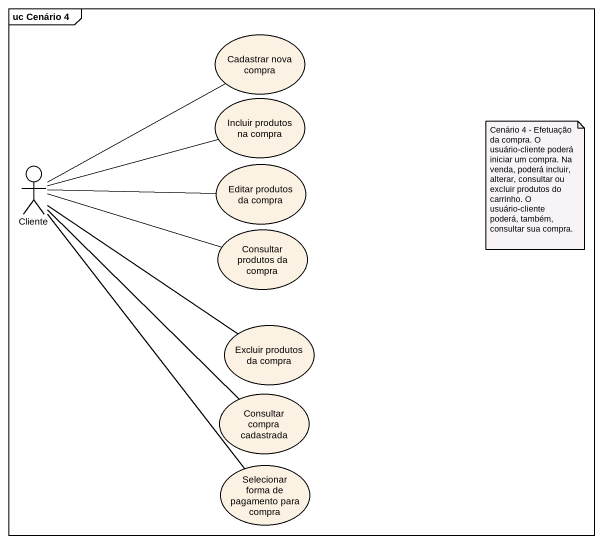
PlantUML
@startuml
mainframe uc Cenário 4
usecase "Cadastrar nova compra" as Cadastrar_nova_compra
usecase "Incluir produtos na compra" as Incluir_produtos_na_compra
actor Cliente
usecase "Editar produtos da compra" as Editar_produtos_da_compra
usecase "Consultar produtos da compra" as Consultar_produtos_da_compra
usecase "Excluir produtos da compra" as Excluir_produtos_da_compra
usecase "Consultar compra cadastrada" as Consultar_compra_cadastrada
usecase "Selecionar forma de pagamento para compra" as Selecionar_forma_de
Cliente -up- Cadastrar_nova_compra
Cliente -right- Incluir_produtos_na_compra
Cliente -right- Editar_produtos_da_compra
Cliente -right- Consultar_produtos_da_compra
Cliente -- Excluir_produtos_da_compra
Cliente -- Consultar_compra_cadastrada
Cliente -- Selecionar_forma_de
note as N1
  Cenário 4 - Efetuação da compra. O usuário-cliente poderá iniciar um compra. Na venda, poderá incluir, alterar, consultar ou excluir produtos do carrinho. O usuário-cliente poderá, também, consultar sua compra.
end note
@enduml
